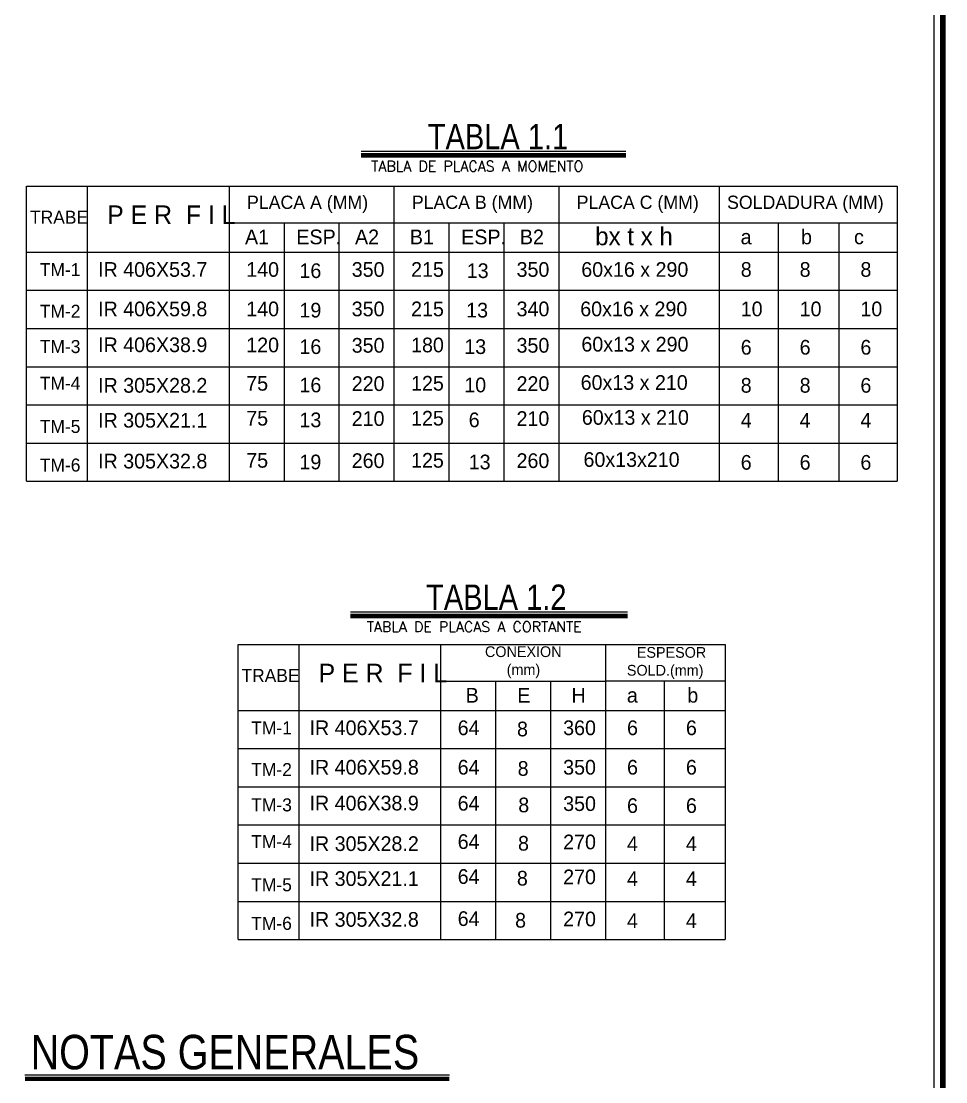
# Model space of a CAD drawing. Header units: millimetres. Extents: x -478 to -58, y -79 to 80.
# Drawn here: x -403.65 to -391.36, y 13.74 to 27.84 of the extents above; entities that cross this region are included whole.
import ezdxf

# ---------------------------------------------------------------- set-up
doc = ezdxf.new("R2010")
doc.units = ezdxf.units.MM
doc.header["$MEASUREMENT"] = 0
doc.layers.add('A_Textos Generales', color=7, linetype='Continuous', lineweight=0)
for name, color, linetype in [('L1', 1, 'Continuous'), ('MUROS', 4, 'Continuous'), ('texto', 5, 'Continuous')]:
    doc.layers.add(name, color=color, linetype=linetype)
doc.styles.add('1_txt_200', font='arial.ttf', dxfattribs={"height": 0.7})
doc.styles.add('GRAN', font='swissck.ttf', dxfattribs={"height": 0.3})
doc.styles.add('PEQ', font='simplex.shx', dxfattribs={"height": 0.09})

msp = doc.modelspace()

# ---------------------------------------------------------------- linework, layer by layer
at = {"layer": 'L1'}
msp.add_line((-395.88712, 19.06615), (-395.88712, 19.06615), dxfattribs=at)
at = {"layer": 'MUROS'}
for p, q in [((-403.58202, 21.72199), (-403.58202, 25.6446)), ((-403.58202, 25.6446), (-392.0066, 25.6446)), ((-402.77012, 21.72199), (-402.77012, 25.6446)), ((-400.88952, 25.6446), (-400.88952, 21.72199)), ((-398.6981, 25.6446), (-398.6981, 21.72199)), ((-396.50668, 25.6446), (-396.50668, 21.72199)), ((-396.50668, 25.6446), (-396.50668, 21.72199)), ((-394.37545, 25.6446), (-394.37545, 21.72199)), ((-392.0066, 25.6446), (-392.0066, 21.72199)), ((-400.88952, 25.15934), (-392.0066, 25.15934)), ((-400.15905, 25.15934), (-400.15905, 21.72199)), ((-399.42858, 25.15934), (-399.42858, 21.72199)), ((-397.96763, 25.15934), (-397.96763, 21.72199)), ((-397.23716, 25.15934), (-397.23716, 21.72199)), ((-393.59218, 25.15934), (-393.59218, 21.72199)), ((-392.78431, 25.15934), (-392.78431, 21.72199)), ((-403.58202, 24.76988), (-392.0066, 24.76988)), ((-403.58202, 24.2619), (-392.0066, 24.2619)), ((-403.58202, 23.75392), (-392.0066, 23.75392)), ((-403.58202, 23.24593), (-392.0066, 23.24593)), ((-403.58202, 22.73795), (-392.0066, 22.73795)), ((-403.58202, 22.22997), (-392.0066, 22.22997)), ((-403.58202, 21.72199), (-392.0066, 21.72199)), ((-400.77104, 15.62881), (-400.77104, 19.55142)), ((-400.77104, 19.55142), (-394.29598, 19.55142)), ((-399.95914, 15.62881), (-399.95914, 19.55142)), ((-398.07854, 19.55142), (-398.07854, 15.62881)), ((-395.88712, 19.55142), (-395.88712, 15.62881)), ((-395.88712, 19.55142), (-395.88712, 15.62881)), ((-394.29598, 19.55142), (-394.29598, 15.62881)), ((-398.07854, 19.06615), (-395.88712, 19.06615)), ((-397.34807, 19.06615), (-397.34807, 15.62881)), ((-396.6176, 19.06615), (-396.6176, 15.62881)), ((-394.29598, 19.06615), (-395.88712, 19.06615)), ((-395.10385, 19.06615), (-395.10385, 15.62881)), ((-400.77104, 18.67669), (-394.29598, 18.67669)), ((-400.77104, 18.16871), (-395.88712, 18.16871)), ((-395.88712, 18.16871), (-394.29598, 18.16871)), ((-400.77104, 17.66073), (-395.88712, 17.66073)), ((-395.88712, 17.66073), (-394.29598, 17.66073)), ((-400.77104, 17.15275), (-395.88712, 17.15275)), ((-395.88712, 17.15275), (-394.29598, 17.15275)), ((-400.77104, 16.64477), (-395.88712, 16.64477)), ((-395.88712, 16.64477), (-394.29598, 16.64477)), ((-400.77104, 16.13679), (-395.88712, 16.13679)), ((-395.88712, 16.13679), (-394.29598, 16.13679)), ((-400.77104, 15.62881), (-394.29598, 15.62881))]:
    msp.add_line(p, q, dxfattribs=at)
at = {"layer": 'texto'}
for p, q in [((-399.13262, 26.10966), (-395.61404, 26.10966)), ((-399.27594, 19.98587), (-395.59156, 19.98587)), ((-403.60422, 13.83241), (-397.96026, 13.83241))]:
    msp.add_line(p, q, dxfattribs=at)
at = {"layer": 'texto', "const_width": 0.07718}
msp.add_lwpolyline([(-434.59765, 66.46207), (-434.59765, 2.74941, 0.41421356), (-433.71014, 1.86189), (-392.28773, 1.86189, 0.41421356), (-391.40022, 2.74941), (-391.40022, 66.46207, 0.41421356), (-392.28773, 67.34958), (-433.71014, 67.34958, 0.41421356)], format="xyb", close=True, dxfattribs=at)
at = {"layer": 'texto'}
msp.add_lwpolyline([(-434.48189, 66.46207), (-434.48189, 2.74941, 0.41421356), (-433.71014, 1.97766), (-392.28773, 1.97766, 0.41421356), (-391.51598, 2.74941), (-391.51598, 66.46207, 0.41421356), (-392.28773, 67.23382), (-433.71014, 67.23382, 0.41421356)], format="xyb", close=True, dxfattribs=at)
for points, const_width in [([(-399.13603, 26.05575), (-395.61434, 26.05575)], 0.05967), ([(-399.27935, 19.93196), (-395.59185, 19.93196)], 0.05967), ([(-403.60422, 13.77828), (-397.96026, 13.77828)], 0.05732)]:
    msp.add_lwpolyline(points, dxfattribs=dict(at, const_width=const_width))

# ---------------------------------------------------------------- texts
at = {"layer": 'A_Textos Generales', "attachment_point": 1, "style": '1_txt_200'}
for s, insert, char_height, width in [('{\\fCentury Gothic|b0|i0|c0|p34;PLACA A (MM)}', (-400.65151, 25.51968), 0.1762216, 3.3262443), ('{\\fCentury Gothic|b0|i0|c0|p34;PLACA B (MM)}', (-398.46009, 25.51968), 0.1762216, 3.3262443), ('{\\fCentury Gothic|b0|i0|c0|p34;PLACA C (MM)}', (-396.26867, 25.51968), 0.1762216, 3.3262443), ('{\\fCentury Gothic|b0|i0|c0|p34;SOLDADURA (MM)}', (-394.26925, 25.51968), 0.1762216, 3.3262443), ('{\\fCentury Gothic|b0|i0|c0|p34;P E R  F I L}', (-402.51075, 25.38947), 0.2471358, 4.6647747), ('{\\fCentury Gothic|b0|i0|c0|p34;TRABE}', (-403.53579, 25.31975), 0.1729951, 3.2653423), ('{\\fCentury Gothic|b0|i0|c0|p34;bx t x h}', (-396.02249, 25.09966), 0.2393312, 4.5174605), ('{\\fCentury Gothic|b0|i0|c0|p34;A1}', (-400.67763, 25.06858), 0.1953221, 3.6867735), ('{\\fCentury Gothic|b0|i0|c0|p34;ESP.}', (-399.99512, 25.06858), 0.1953221, 3.6867735), ('{\\fCentury Gothic|b0|i0|c0|p34;A2}', (-399.21524, 25.06858), 0.1953221, 3.6867735), ('{\\fCentury Gothic|b0|i0|c0|p34;B1}', (-398.48621, 25.06858), 0.1953221, 3.6867735), ('{\\fCentury Gothic|b0|i0|c0|p34;ESP.}', (-397.8037, 25.06858), 0.1953221, 3.6867735), ('{\\fCentury Gothic|b0|i0|c0|p34;B2}', (-397.02382, 25.06858), 0.1953221, 3.6867735), ('{\\fCentury Gothic|b0|i0|c0|p34;a}', (-394.08953, 25.06858), 0.1953221, 3.6867735), ('{\\fCentury Gothic|b0|i0|c0|p34;b}', (-393.28596, 25.06858), 0.1953221, 3.6867735), ('{\\fCentury Gothic|b0|i0|c0|p34;c}', (-392.58146, 25.06858), 0.1953221, 3.6867735), ('{\\fCentury Gothic|b0|i0|c0|p34;TM-1}', (-403.40575, 24.62291), 0.1729951, 3.2653423), ('{\\fCentury Gothic|b0|i0|c0|p34;IR 406X53.7}', (-402.63095, 24.63594), 0.1953221, 3.6867735), ('{\\fCentury Gothic|b0|i0|c0|p34;140}', (-400.66155, 24.63594), 0.1953221, 3.6867735), ('{\\fCentury Gothic|b0|i0|c0|p34;16}', (-399.95389, 24.61966), 0.1953221, 3.6867735), ('{\\fCentury Gothic|b0|i0|c0|p34;350}', (-399.25931, 24.63594), 0.1953221, 3.6867735), ('{\\fCentury Gothic|b0|i0|c0|p34;215}', (-398.47013, 24.63594), 0.1953221, 3.6867735), ('{\\fCentury Gothic|b0|i0|c0|p34;13}', (-397.72995, 24.61966), 0.1953221, 3.6867735), ('{\\fCentury Gothic|b0|i0|c0|p34;350}', (-397.06789, 24.63594), 0.1953221, 3.6867735), ('{\\fCentury Gothic|b0|i0|c0|p34;60x16 x 290}', (-396.20747, 24.63594), 0.1953221, 3.6867735), ('{\\fCentury Gothic|b0|i0|c0|p34;8}', (-394.08765, 24.63594), 0.1953221, 3.6867735), ('{\\fCentury Gothic|b0|i0|c0|p34;8}', (-393.30438, 24.63594), 0.1953221, 3.6867735), ('{\\fCentury Gothic|b0|i0|c0|p34;8}', (-392.49651, 24.63594), 0.1953221, 3.6867735), ('{\\fCentury Gothic|b0|i0|c0|p34;IR 406X59.8}', (-402.63095, 24.1115), 0.1953221, 3.6867735), ('{\\fCentury Gothic|b0|i0|c0|p34;140}', (-400.66155, 24.1115), 0.1953221, 3.6867735), ('{\\fCentury Gothic|b0|i0|c0|p34;350}', (-399.25931, 24.1115), 0.1953221, 3.6867735), ('{\\fCentury Gothic|b0|i0|c0|p34;215}', (-398.47013, 24.1115), 0.1953221, 3.6867735), ('{\\fCentury Gothic|b0|i0|c0|p34;340}', (-397.06789, 24.1115), 0.1953221, 3.6867735), ('{\\fCentury Gothic|b0|i0|c0|p34;60x16 x 290}', (-396.22137, 24.1115), 0.1953221, 3.6867735), ('{\\fCentury Gothic|b0|i0|c0|p34;10}', (-394.08765, 24.1115), 0.1953221, 3.6867735), ('{\\fCentury Gothic|b0|i0|c0|p34;10}', (-393.30438, 24.1115), 0.1953221, 3.6867735), ('{\\fCentury Gothic|b0|i0|c0|p34;10}', (-392.49651, 24.1115), 0.1953221, 3.6867735), ('{\\fCentury Gothic|b0|i0|c0|p34;TM-2}', (-403.40575, 24.06936), 0.1729951, 3.2653423), ('{\\fCentury Gothic|b0|i0|c0|p34;19}', (-399.95389, 24.09522), 0.1953221, 3.6867735), ('{\\fCentury Gothic|b0|i0|c0|p34;13}', (-397.73762, 24.09522), 0.1953221, 3.6867735), ('{\\fCentury Gothic|b0|i0|c0|p34;TM-3}', (-403.40575, 23.60025), 0.1729951, 3.2653423), ('{\\fCentury Gothic|b0|i0|c0|p34;IR 406X38.9}', (-402.63095, 23.63466), 0.1953221, 3.6867735), ('{\\fCentury Gothic|b0|i0|c0|p34;120}', (-400.66155, 23.63219), 0.1953221, 3.6867735), ('{\\fCentury Gothic|b0|i0|c0|p34;16}', (-399.95389, 23.61), 0.1953221, 3.6867735), ('{\\fCentury Gothic|b0|i0|c0|p34;350}', (-399.25931, 23.62758), 0.1953221, 3.6867735), ('{\\fCentury Gothic|b0|i0|c0|p34;180}', (-398.47043, 23.63219), 0.1953221, 3.6867735), ('{\\fCentury Gothic|b0|i0|c0|p34;13}', (-397.76277, 23.61), 0.1953221, 3.6867735), ('{\\fCentury Gothic|b0|i0|c0|p34;350}', (-397.06819, 23.62758), 0.1953221, 3.6867735), ('{\\fCentury Gothic|b0|i0|c0|p34;60x13 x 290}', (-396.2057, 23.64278), 0.1953221, 3.6867735), ('{\\fCentury Gothic|b0|i0|c0|p34;6}', (-394.08765, 23.60168), 0.1953221, 3.6867735), ('{\\fCentury Gothic|b0|i0|c0|p34;6}', (-393.30438, 23.60168), 0.1953221, 3.6867735), ('{\\fCentury Gothic|b0|i0|c0|p34;6}', (-392.49651, 23.60168), 0.1953221, 3.6867735), ('{\\fCentury Gothic|b0|i0|c0|p34;125}', (-398.47043, 23.12265), 0.1953221, 3.6867735), ('{\\fCentury Gothic|b0|i0|c0|p34;60x13 x 210}', (-396.21571, 23.13324), 0.1953221, 3.6867735), ('{\\fCentury Gothic|b0|i0|c0|p34;TM-4}', (-403.40575, 23.11204), 0.1729951, 3.2653423), ('{\\fCentury Gothic|b0|i0|c0|p34;IR 305X28.2}', (-402.63095, 23.09553), 0.1953221, 3.6867735), ('{\\fCentury Gothic|b0|i0|c0|p34;75}', (-400.66155, 23.12265), 0.1953221, 3.6867735), ('{\\fCentury Gothic|b0|i0|c0|p34;16}', (-399.95389, 23.10045), 0.1953221, 3.6867735), ('{\\fCentury Gothic|b0|i0|c0|p34;220}', (-399.25931, 23.11804), 0.1953221, 3.6867735), ('{\\fCentury Gothic|b0|i0|c0|p34;10}', (-397.76277, 23.10045), 0.1953221, 3.6867735), ('{\\fCentury Gothic|b0|i0|c0|p34;220}', (-397.06819, 23.11804), 0.1953221, 3.6867735), ('{\\fCentury Gothic|b0|i0|c0|p34;8}', (-394.08765, 23.09553), 0.1953221, 3.6867735), ('{\\fCentury Gothic|b0|i0|c0|p34;8}', (-393.30438, 23.09553), 0.1953221, 3.6867735), ('{\\fCentury Gothic|b0|i0|c0|p34;6}', (-392.49651, 23.09553), 0.1953221, 3.6867735), ('{\\fCentury Gothic|b0|i0|c0|p34;IR 305X21.1}', (-402.63095, 22.63134), 0.1953221, 3.6867735), ('{\\fCentury Gothic|b0|i0|c0|p34;75}', (-400.66155, 22.65846), 0.1953221, 3.6867735), ('{\\fCentury Gothic|b0|i0|c0|p34;13}', (-399.95389, 22.63626), 0.1953221, 3.6867735), ('{\\fCentury Gothic|b0|i0|c0|p34;210}', (-399.25931, 22.65385), 0.1953221, 3.6867735), ('{\\fCentury Gothic|b0|i0|c0|p34;125}', (-398.47043, 22.65846), 0.1953221, 3.6867735), ('{\\fCentury Gothic|b0|i0|c0|p34;6}', (-397.70418, 22.63626), 0.1953221, 3.6867735), ('{\\fCentury Gothic|b0|i0|c0|p34;210}', (-397.06819, 22.65385), 0.1953221, 3.6867735), ('{\\fCentury Gothic|b0|i0|c0|p34;60x13 x 210}', (-396.20014, 22.66905), 0.1953221, 3.6867735), ('{\\fCentury Gothic|b0|i0|c0|p34;4}', (-394.08765, 22.63134), 0.1953221, 3.6867735), ('{\\fCentury Gothic|b0|i0|c0|p34;4}', (-393.30438, 22.63134), 0.1953221, 3.6867735), ('{\\fCentury Gothic|b0|i0|c0|p34;4}', (-392.49651, 22.63134), 0.1953221, 3.6867735), ('{\\fCentury Gothic|b0|i0|c0|p34;TM-5}', (-403.40575, 22.5375), 0.1729951, 3.2653423), ('{\\fCentury Gothic|b0|i0|c0|p34;TM-6}', (-403.40575, 22.02489), 0.1729951, 3.2653423), ('{\\fCentury Gothic|b0|i0|c0|p34;IR 305X32.8}', (-402.63095, 22.08846), 0.1953221, 3.6867735), ('{\\fCentury Gothic|b0|i0|c0|p34;75}', (-400.66155, 22.09868), 0.1953221, 3.6867735), ('{\\fCentury Gothic|b0|i0|c0|p34;19}', (-399.95389, 22.07648), 0.1953221, 3.6867735), ('{\\fCentury Gothic|b0|i0|c0|p34;260}', (-399.25931, 22.09407), 0.1953221, 3.6867735), ('{\\fCentury Gothic|b0|i0|c0|p34;125}', (-398.47043, 22.09868), 0.1953221, 3.6867735), ('{\\fCentury Gothic|b0|i0|c0|p34;13}', (-397.70418, 22.07648), 0.1953221, 3.6867735), ('{\\fCentury Gothic|b0|i0|c0|p34;260}', (-397.06819, 22.09407), 0.1953221, 3.6867735), ('{\\fCentury Gothic|b0|i0|c0|p34;60x13x210}', (-396.17807, 22.10927), 0.1953221, 3.6867735), ('{\\fCentury Gothic|b0|i0|c0|p34;6}', (-394.08765, 22.07157), 0.1953221, 3.6867735), ('{\\fCentury Gothic|b0|i0|c0|p34;6}', (-393.30438, 22.07157), 0.1953221, 3.6867735), ('{\\fCentury Gothic|b0|i0|c0|p34;6}', (-392.49651, 22.07157), 0.1953221, 3.6867735), ('\\pi0.82445;{\\fCentury Gothic|b0|i0|c0|p34;CONEXION\\P\\pi1.1133;(mm)}', (-398.31216, 19.52834), 0.1427395, 2.6942579), ('\\pi0.95045;{\\fCentury Gothic|b0|i0|c0|p34;ESPESOR \\P\\pi0.81843;SOLD.(mm)}', (-396.41945, 19.51886), 0.1427395, 2.6942579), ('{\\fCentury Gothic|b0|i0|c0|p34;TRABE}', (-400.72481, 19.22657), 0.1729951, 3.2653423), ('{\\fCentury Gothic|b0|i0|c0|p34;P E R  F I L}', (-399.69977, 19.29629), 0.2471358, 4.6647747), ('{\\fCentury Gothic|b0|i0|c0|p34;B}', (-397.74395, 18.97539), 0.1953221, 3.6867735), ('{\\fCentury Gothic|b0|i0|c0|p34;E}', (-397.05852, 18.97539), 0.1953221, 3.6867735), ('{\\fCentury Gothic|b0|i0|c0|p34;H}', (-396.33731, 18.97539), 0.1953221, 3.6867735), ('{\\fCentury Gothic|b0|i0|c0|p34;a}', (-395.6012, 18.97539), 0.1953221, 3.6867735), ('{\\fCentury Gothic|b0|i0|c0|p34;b}', (-394.79763, 18.97539), 0.1953221, 3.6867735), ('{\\fCentury Gothic|b0|i0|c0|p34;TM-1}', (-400.59478, 18.52972), 0.1729951, 3.2653423), ('{\\fCentury Gothic|b0|i0|c0|p34;IR 406X53.7}', (-399.81997, 18.54275), 0.1953221, 3.6867735), ('{\\fCentury Gothic|b0|i0|c0|p34;64}', (-397.85057, 18.54275), 0.1953221, 3.6867735), ('{\\fCentury Gothic|b0|i0|c0|p34;8}', (-397.06202, 18.52647), 0.1953221, 3.6867735), ('{\\fCentury Gothic|b0|i0|c0|p34;360}', (-396.44833, 18.54275), 0.1953221, 3.6867735), ('{\\fCentury Gothic|b0|i0|c0|p34;6}', (-395.59932, 18.54275), 0.1953221, 3.6867735), ('{\\fCentury Gothic|b0|i0|c0|p34;6}', (-394.81605, 18.54275), 0.1953221, 3.6867735), ('{\\fCentury Gothic|b0|i0|c0|p34;TM-2}', (-400.59478, 17.97617), 0.1729951, 3.2653423), ('{\\fCentury Gothic|b0|i0|c0|p34;IR 406X59.8}', (-399.81997, 18.01831), 0.1953221, 3.6867735), ('{\\fCentury Gothic|b0|i0|c0|p34;64}', (-397.85057, 18.01831), 0.1953221, 3.6867735), ('{\\fCentury Gothic|b0|i0|c0|p34;8}', (-397.05316, 18.00203), 0.1953221, 3.6867735), ('{\\fCentury Gothic|b0|i0|c0|p34;350}', (-396.44833, 18.01831), 0.1953221, 3.6867735), ('{\\fCentury Gothic|b0|i0|c0|p34;6}', (-395.59932, 18.01831), 0.1953221, 3.6867735), ('{\\fCentury Gothic|b0|i0|c0|p34;6}', (-394.81605, 18.01831), 0.1953221, 3.6867735), ('{\\fCentury Gothic|b0|i0|c0|p34;TM-3}', (-400.59478, 17.50706), 0.1729951, 3.2653423), ('{\\fCentury Gothic|b0|i0|c0|p34;IR 406X38.9}', (-399.81997, 17.54147), 0.1953221, 3.6867735), ('{\\fCentury Gothic|b0|i0|c0|p34;64}', (-397.85057, 17.539), 0.1953221, 3.6867735), ('{\\fCentury Gothic|b0|i0|c0|p34;8}', (-397.04513, 17.51681), 0.1953221, 3.6867735), ('{\\fCentury Gothic|b0|i0|c0|p34;350}', (-396.44833, 17.5344), 0.1953221, 3.6867735), ('{\\fCentury Gothic|b0|i0|c0|p34;6}', (-395.59932, 17.50849), 0.1953221, 3.6867735), ('{\\fCentury Gothic|b0|i0|c0|p34;6}', (-394.81605, 17.50849), 0.1953221, 3.6867735), ('{\\fCentury Gothic|b0|i0|c0|p34;TM-4}', (-400.59478, 17.01885), 0.1729951, 3.2653423), ('{\\fCentury Gothic|b0|i0|c0|p34;IR 305X28.2}', (-399.81997, 17.00235), 0.1953221, 3.6867735), ('{\\fCentury Gothic|b0|i0|c0|p34;64}', (-397.85057, 17.02946), 0.1953221, 3.6867735), ('{\\fCentury Gothic|b0|i0|c0|p34;8}', (-397.04842, 17.00727), 0.1953221, 3.6867735), ('{\\fCentury Gothic|b0|i0|c0|p34;270}', (-396.44833, 17.02486), 0.1953221, 3.6867735), ('{\\fCentury Gothic|b0|i0|c0|p34;4}', (-395.59932, 17.00235), 0.1953221, 3.6867735), ('{\\fCentury Gothic|b0|i0|c0|p34;4}', (-394.81605, 17.00235), 0.1953221, 3.6867735), ('{\\fCentury Gothic|b0|i0|c0|p34;IR 305X21.1}', (-399.81997, 16.53816), 0.1953221, 3.6867735), ('{\\fCentury Gothic|b0|i0|c0|p34;64}', (-397.85057, 16.56527), 0.1953221, 3.6867735), ('{\\fCentury Gothic|b0|i0|c0|p34;8}', (-397.06323, 16.54308), 0.1953221, 3.6867735), ('{\\fCentury Gothic|b0|i0|c0|p34;270}', (-396.44833, 16.56067), 0.1953221, 3.6867735), ('{\\fCentury Gothic|b0|i0|c0|p34;4}', (-395.59932, 16.53816), 0.1953221, 3.6867735), ('{\\fCentury Gothic|b0|i0|c0|p34;4}', (-394.81605, 16.53816), 0.1953221, 3.6867735), ('{\\fCentury Gothic|b0|i0|c0|p34;TM-5}', (-400.59478, 16.44431), 0.1729951, 3.2653423), ('{\\fCentury Gothic|b0|i0|c0|p34;TM-6}', (-400.59478, 15.9317), 0.1729951, 3.2653423), ('{\\fCentury Gothic|b0|i0|c0|p34;IR 305X32.8}', (-399.81997, 15.99527), 0.1953221, 3.6867735), ('{\\fCentury Gothic|b0|i0|c0|p34;64}', (-397.85057, 16.00549), 0.1953221, 3.6867735), ('{\\fCentury Gothic|b0|i0|c0|p34;8}', (-397.08713, 15.9833), 0.1953221, 3.6867735), ('{\\fCentury Gothic|b0|i0|c0|p34;270}', (-396.44833, 16.00089), 0.1953221, 3.6867735), ('{\\fCentury Gothic|b0|i0|c0|p34;4}', (-395.59932, 15.97838), 0.1953221, 3.6867735), ('{\\fCentury Gothic|b0|i0|c0|p34;4}', (-394.81605, 15.97838), 0.1953221, 3.6867735)]:
    msp.add_mtext(s, dxfattribs=dict(at, insert=insert, char_height=char_height, width=width))
at = {"layer": 'texto', "style": 'GRAN'}
for s, height, p in [('TABLA 1.1', 0.336944, (-398.24791, 26.13646)), ('TABLA 1.2', 0.336944, (-398.27084, 20.01267)), ('NOTAS GENERALES', 0.4585387, (-403.5278, 13.9042))]:
    msp.add_text(s, height=height, dxfattribs=at).set_placement(p)
at = {"layer": 'texto', "char_height": 0.1382535, "attachment_point": 1, "style": 'PEQ'}
for s, insert, width in [('\\pi0.70224;TABLA DE PLACAS A MOMENTO', (-399.70263, 25.9808), 4.7357325), ('\\pi0.028933;TABLA DE PLACAS A CORTANTE', (-399.08818, 19.85701), 3.4681196)]:
    msp.add_mtext(s, dxfattribs=dict(at, insert=insert, width=width))

doc.saveas('drawing.dxf')
